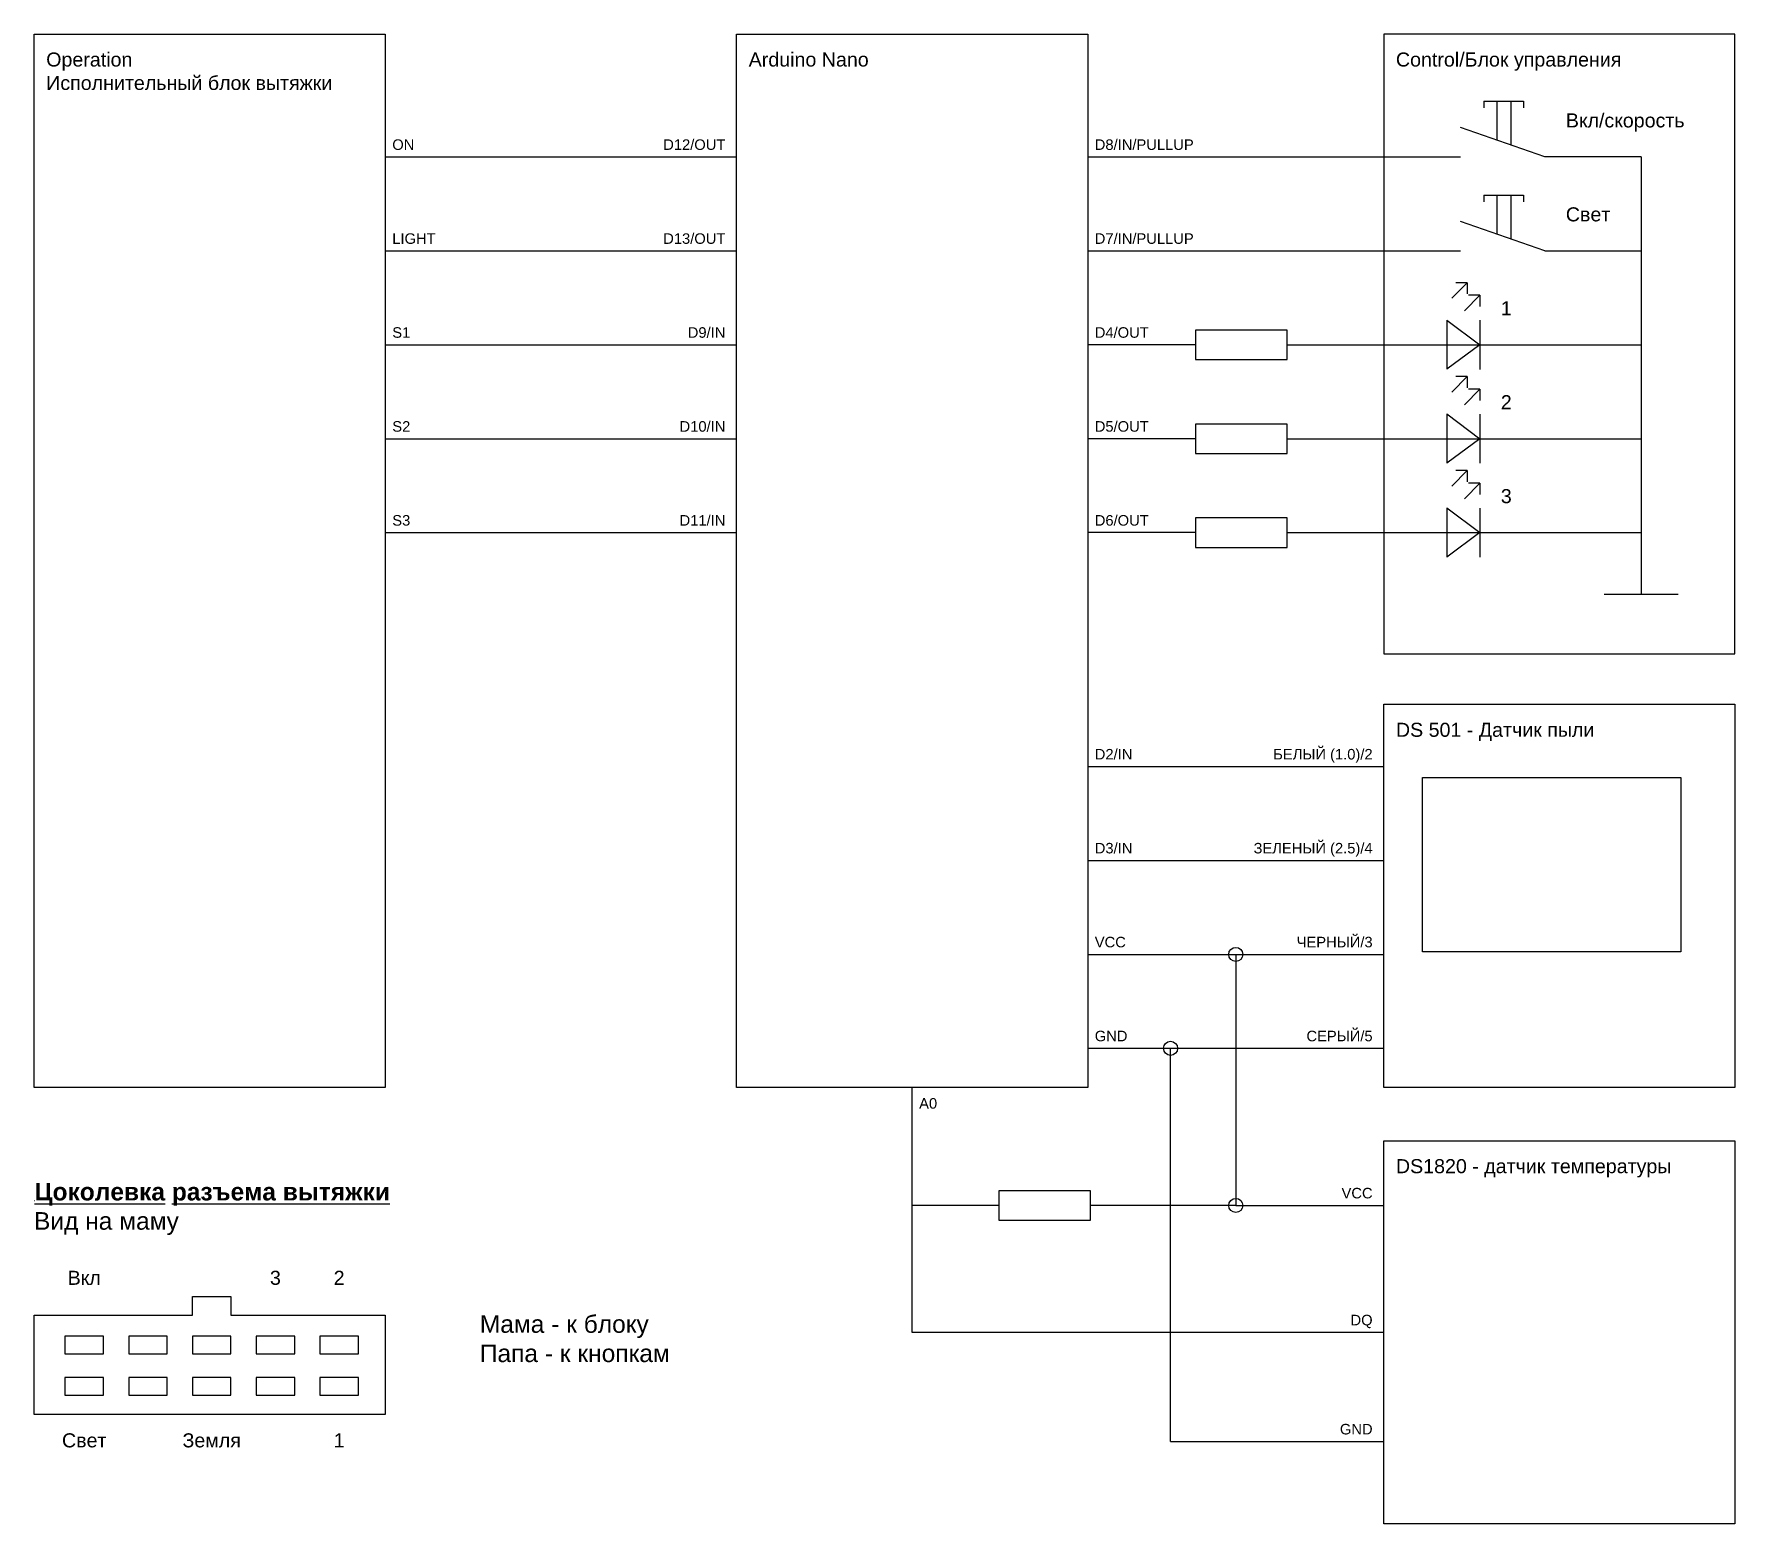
# Model space of a CAD drawing. Header units: inches. Extents: x -100 to 384, y -424 to 0.
import ezdxf

# ---------------------------------------------------------------- set-up
doc = ezdxf.new("R2010")
doc.units = ezdxf.units.IN
doc.header["$MEASUREMENT"] = 0
doc.styles.get("Standard").update_dxf_attribs({"font": 'arial.ttf'})
picture_1 = doc.add_image_def('image1.png', size_in_pixel=(587, 396))

msp = doc.modelspace()

# ---------------------------------------------------------------- hatches: boundary and pattern name
h = msp.add_hatch(color=256)
h.set_gradient(color1=(51, 51, 51), one_color=1)
edge = h.paths.add_edge_path()
edge.add_arc((357.59, -61.75), 2, 0, 360)
edge = h.paths.add_edge_path(flags=16)
edge.add_arc((357.59, -61.75), 2, 0, 360)
h = msp.add_hatch(color=256)
h.set_gradient(color1=(51, 51, 51), one_color=1)
edge = h.paths.add_edge_path()
edge.add_arc((357.59, -61.75), 2, 0, 360)
edge = h.paths.add_edge_path(flags=16)
edge.add_arc((357.59, -61.75), 2, 0, 360)

# ---------------------------------------------------------------- linework, layer by layer
for p, q in [((312.76, -19.14), (312.76, -21.06)), ((312.76, -19.14), (324.05, -19.14)), ((316.48, -19.14), (316.48, -30.22)), ((320.44, -19.14), (320.44, -31.6)), ((324.05, -19.14), (324.05, -21.06)), ((330.16, -35), (306.11, -26.59)), ((0, -35), (100, -35)), ((200, -35), (306.11, -35)), ((357.59, -35), (330.16, -35)), ((357.59, -35), (357.59, -159.54)), ((312.76, -45.89), (324.05, -45.89)), ((312.76, -45.89), (312.76, -47.81)), ((316.48, -45.89), (316.48, -56.97)), ((320.44, -45.89), (320.44, -58.35)), ((324.05, -45.89), (324.05, -47.81)), ((330.16, -61.75), (306.11, -53.34)), ((0, -61.75), (100, -61.75)), ((200, -61.75), (306.11, -61.75)), ((330.16, -61.75), (357.59, -61.75)), ((303.62, -75.22), (308.03, -70.81)), ((308.03, -70.81), (304.83, -70.81)), ((308.03, -70.81), (308.03, -74.01)), ((307.23, -78.82), (311.64, -74.41)), ((311.64, -74.41), (308.43, -74.41)), ((311.64, -74.41), (311.64, -77.62)), ((302.22, -81.45), (302.22, -95.45)), ((302.22, -81.45), (311.64, -88.49)), ((311.64, -81.49), (311.64, -95.49)), ((0, -88.49), (100, -88.49)), ((230.72, -88.49), (200, -88.49)), ((256.81, -88.49), (357.59, -88.49)), ((311.64, -88.49), (302.22, -95.45)), ((303.62, -101.96), (308.03, -97.55)), ((308.03, -97.55), (304.83, -97.55)), ((307.23, -105.57), (311.64, -101.16)), ((308.03, -97.55), (308.03, -100.76)), ((311.64, -101.16), (308.43, -101.16)), ((311.64, -101.16), (311.64, -104.37)), ((302.22, -108.19), (302.22, -122.19)), ((302.22, -108.19), (311.64, -115.24)), ((311.64, -108.24), (311.64, -122.24)), ((0, -115.24), (100, -115.24)), ((230.72, -115.24), (200, -115.24)), ((256.81, -115.24), (357.59, -115.24)), ((311.64, -115.24), (302.22, -122.19)), ((303.62, -128.71), (308.03, -124.3)), ((308.03, -124.3), (304.83, -124.3)), ((308.03, -124.3), (308.03, -127.51)), ((307.23, -132.32), (311.64, -127.91)), ((311.64, -127.91), (308.43, -127.91)), ((311.64, -127.91), (311.64, -131.12)), ((302.22, -134.94), (302.22, -148.94)), ((302.22, -134.94), (311.64, -141.99)), ((311.64, -134.99), (311.64, -148.99)), ((0, -141.99), (100, -141.99)), ((230.72, -141.99), (200, -141.99)), ((256.81, -141.99), (357.59, -141.99)), ((311.64, -141.99), (302.22, -148.94)), ((347.04, -159.54), (368.13, -159.54)), ((200, -208.58), (284.27, -208.58)), ((200, -235.33), (284.27, -235.33)), ((200, -262.07), (284.27, -262.07)), ((242.14, -262.07), (242.14, -333.56)), ((200, -288.82), (284.27, -288.82)), ((223.59, -400.77), (223.59, -288.82)), ((150, -369.7), (150, -300)), ((174.71, -333.56), (150, -333.56)), ((242.14, -333.56), (200.8, -333.56)), ((242.14, -333.56), (284.27, -333.56)), ((-54.9, -364.83), (-54.9, -359.49)), ((-54.9, -359.49), (-43.93, -359.49)), ((-43.93, -359.49), (-43.93, -364.83)), ((-100, -393.1), (-100, -364.83)), ((-100, -364.83), (-54.9, -364.83)), ((-43.93, -364.83), (0, -364.83)), ((0, -364.83), (0, -393.1)), ((284.27, -369.7), (150, -369.7)), ((0, -393.1), (-100, -393.1)), ((223.59, -400.77), (284.27, -400.77))]:
    msp.add_line(p, q)
for points in [[(0, 0), (0, -300), (-100, -300), (-100, 0)], [(200, 0), (200, -300), (100, -300), (100, 0)], [(284.27, 0), (284.27, -176.51), (384.27, -176.51), (384.27, 0)], [(230.72, -84.31), (230.72, -92.68), (256.81, -92.68), (256.81, -84.31)], [(230.72, -111.06), (230.72, -119.43), (256.81, -119.43), (256.81, -111.06)], [(230.72, -137.81), (230.72, -146.17), (256.81, -146.17), (256.81, -137.81)], [(284.27, -300), (284.27, -190.86), (384.27, -190.86), (384.27, -300)], [(284.27, -424.27), (284.27, -315.13), (384.27, -315.13), (384.27, -424.27)], [(174.71, -329.38), (174.71, -337.75), (200.8, -337.75), (200.8, -329.38)], [(-91.19, -370.74), (-91.19, -375.8), (-80.22, -375.8), (-80.22, -370.74)], [(-73.05, -370.74), (-73.05, -375.8), (-62.08, -375.8), (-62.08, -370.74)], [(-54.9, -370.74), (-54.9, -375.8), (-43.93, -375.8), (-43.93, -370.74)], [(-36.76, -370.74), (-36.76, -375.8), (-25.79, -375.8), (-25.79, -370.74)], [(-18.62, -370.74), (-18.62, -375.8), (-7.65, -375.8), (-7.65, -370.74)], [(-91.19, -382.55), (-91.19, -387.62), (-80.22, -387.62), (-80.22, -382.55)], [(-73.05, -382.55), (-73.05, -387.62), (-62.08, -387.62), (-62.08, -382.55)], [(-54.9, -382.55), (-54.9, -387.62), (-43.93, -387.62), (-43.93, -382.55)], [(-36.76, -382.55), (-36.76, -387.62), (-25.79, -387.62), (-25.79, -382.55)], [(-18.62, -382.55), (-18.62, -387.62), (-7.65, -387.62), (-7.65, -382.55)]]:
    msp.add_lwpolyline(points, close=True)
for centre in [(242.14, -262.07), (223.59, -288.82), (242.14, -333.56)]:
    msp.add_circle(centre, 2)

# ---------------------------------------------------------------- texts
at = {"attachment_point": 1}
for s, insert, char_height, width in [('{Operation\\PИсполнительный блок вытяжки}', (-96.53, -5.26), 4, 93.6865), ('{Arduino Nano}', (103.47, -5.26), 4, 93.6865), ('{Control/Блок управления}', (287.74, -5.26), 4, 93.6865), ('{Вкл/скорость}', (336.12, -22.6), 4, 8.0166), ('{ON}', (2, -30), 3, 41.9834), ('{\\pxqr;D12/OUT}', (54.85, -30), 3, 41.9834), ('{D8/IN/PULLUP}', (202, -30), 3, 41.9834), ('{Свет}', (336.12, -49.35), 4, 8.0166), ('{LIGHT}', (2, -56.75), 3, 41.9834), ('{\\pxqr;D13/OUT}', (54.85, -56.75), 3, 41.9834), ('{D7/IN/PULLUP}', (202, -56.75), 3, 41.9834), ('{1}', (317.61, -76.09), 4, 8.0166), ('{S1}', (2, -83.49), 3, 41.9834), ('{\\pxqr;D9/IN}', (54.85, -83.49), 3, 41.9834), ('{D4/OUT}', (202, -83.49), 3, 41.9834), ('{2}', (317.61, -102.84), 4, 8.0166), ('{S2}', (2, -110.24), 3, 41.9834), ('{\\pxqr;D10/IN}', (54.85, -110.24), 3, 41.9834), ('{D5/OUT}', (202, -110.24), 3, 41.9834), ('{3}', (317.61, -129.59), 4, 8.0166), ('{S3}', (2, -136.99), 3, 41.9834), ('{\\pxqr;D11/IN}', (54.85, -136.99), 3, 41.9834), ('{D6/OUT}', (202, -136.99), 3, 41.9834), ('{DS 501 - Датчик пыли}', (287.74, -196.12), 4, 93.6865), ('{\\pxqr;БЕЛЫЙ (1.0)/2}', (239.12, -203.58), 3, 41.9834), ('{D2/IN}', (202, -203.58), 3, 41.9834), ('{D3/IN}', (202, -230.33), 3, 41.9834), ('{\\pxqr;ЗЕЛЕНЫЙ (2.5)/4}', (239.12, -230.33), 3, 41.9834), ('{\\pxqr;ЧЕРНЫЙ/3}', (239.12, -257.07), 3, 41.9834), ('{VCC}', (202, -257.07), 3, 41.9834), ('{GND}', (202, -283.82), 3, 41.9834), ('{\\pxqr;СЕРЫЙ/5}', (239.12, -283.82), 3, 41.9834), ('{A0}', (152, -303), 3, 41.9834), ('{DS1820 - датчик температуры}', (287.74, -320.38), 4, 93.6865), ('{\\fArial|b1|i0|c0|p0;\\Lg\\H25x;Цоколевка разъема вытяжки\\P\\fArial|b0|i0|c0|p0;\\lВид на маму}', (-100, -327.14), 0.2, 151.844), ('{\\pxqr;VCC}', (239.12, -328.56), 3, 41.9834), ('{\\pxqc;Вкл}', (-91.19, -352.17), 4, 10.9701), ('{\\pxqc;3}', (-36.76, -352.17), 4, 10.9701), ('{\\pxqc;2}', (-18.62, -352.17), 4, 10.9701), ('{\\H1.25x;Мама - к блоку\\PПапа - к кнопкам}', (26.92, -364.83), 4, 132.6319), ('{\\pxqr;DQ}', (239.12, -364.7), 3, 41.9834), ('{\\pxqr;GND}', (239.12, -395.77), 3, 41.9834), ('{\\pxqc;Свет}', (-91.19, -398.45), 4, 10.9701), ('{\\pxqc;Земля}', (-54.9, -398.45), 4, 10.9701), ('{\\pxqc;1}', (-18.62, -398.45), 4, 10.9701)]:
    msp.add_mtext(s, dxfattribs=dict(at, insert=insert, char_height=char_height, width=width))

# ---------------------------------------------------------------- pictures from other files: only their frames are drawn
image = msp.add_image(picture_1, insert=(295.3, -261.32), size_in_units=(73.52, 49.6))
image.dxf.flags = 7

doc.saveas('drawing.dxf')
